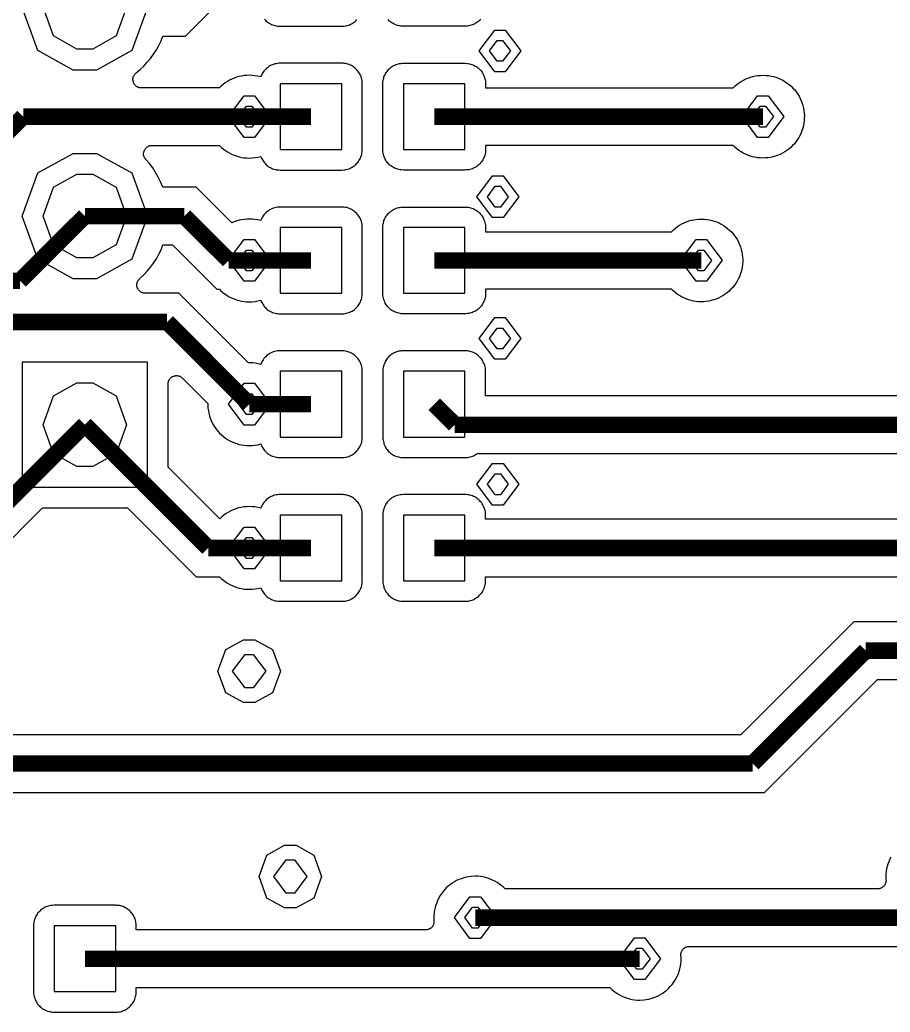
# Model space of a CAD drawing. Extents: x -0.15 to 4.85, y -1.33 to 3.4.
# Drawn here: x 3.6303 to 4.0471, y 0.8405 to 1.3161 of the extents above; entities that cross this region are included whole.
import ezdxf

# ---------------------------------------------------------------- set-up
doc = ezdxf.new("R2010")
doc.units = 0
doc.layers.get('0').update_dxf_attribs({"linetype": 'CONTINUOUS'})

msp = doc.modelspace()

# ---------------------------------------------------------------- linework, layer by layer
at = {"color": 0}
for points in [[(3.66142, 1.35203), (3.667, 1.35203), (3.68388, 1.3427), (3.69136, 1.32203), (3.68388, 1.30142), (3.667, 1.29203), (3.66142, 1.29203), (3.65578, 1.29203), (3.6389, 1.30142), (3.63142, 1.32203), (3.6389, 1.3427), (3.65578, 1.35203), (3.66142, 1.35203)], [(3.86025, 1.31118), (3.86269, 1.31118), (3.87018, 1.3012), (3.86269, 1.29116), (3.86025, 1.29116), (3.85771, 1.29116), (3.85022, 1.3012), (3.85771, 1.31118), (3.86025, 1.31118)], [(3.8041, 1.28541), (3.80415, 1.28639), (3.80426, 1.28698), (3.80438, 1.28758), (3.80454, 1.28818), (3.80469, 1.28877), (3.80492, 1.28932), (3.80518, 1.28986), (3.80546, 1.2904), (3.80578, 1.29089), (3.80617, 1.29138), (3.80654, 1.29187), (3.80692, 1.2923), (3.80736, 1.29273), (3.80785, 1.29311), (3.80828, 1.29349), (3.80882, 1.29382), (3.80931, 1.29414), (3.80985, 1.29436), (3.81044, 1.29463), (3.81099, 1.29485), (3.81158, 1.29501), (3.81218, 1.29512), (3.81278, 1.29523), (3.81337, 1.29528), (3.81397, 1.29528), (3.84349, 1.29528), (3.84447, 1.29523), (3.84507, 1.29518), (3.84567, 1.29507), (3.84621, 1.2949), (3.84681, 1.29469), (3.84735, 1.29447), (3.84789, 1.29425), (3.84843, 1.29393), (3.84897, 1.29366), (3.84946, 1.29328), (3.84989, 1.2929), (3.85037, 1.29252), (3.85076, 1.29208), (3.85119, 1.29159), (3.85151, 1.29111), (3.8519, 1.29062), (3.85217, 1.29008), (3.85244, 1.28953), (3.85265, 1.28899), (3.85288, 1.28845), (3.85304, 1.28785), (3.85319, 1.28725), (3.85325, 1.28666), (3.85331, 1.28606), (3.85336, 1.28546), (3.85336, 1.28346), (3.97196, 1.28346), (3.97289, 1.28438), (3.97381, 1.28519), (3.97478, 1.2859), (3.97582, 1.2866), (3.97685, 1.2872), (3.97793, 1.28774), (3.97907, 1.28818), (3.98021, 1.28861), (3.9814, 1.28894), (3.9826, 1.28921), (3.98379, 1.28937), (3.98499, 1.28948), (3.98624, 1.28953), (3.98769, 1.28948), (3.98889, 1.28937), (3.99008, 1.28915), (3.99128, 1.28888), (3.99247, 1.28856), (3.99361, 1.28812), (3.99469, 1.28763), (3.99578, 1.28709), (3.99686, 1.28644), (3.99785, 1.28579), (3.99882, 1.28503), (3.99974, 1.28422), (4.00061, 1.28335), (4.00142, 1.28248), (4.00218, 1.2815), (4.00289, 1.28053), (4.00349, 1.27944), (4.00408, 1.27841), (4.00457, 1.27727), (4.005, 1.27613), (4.00533, 1.27499), (4.00565, 1.2738), (4.00588, 1.27261), (4.00597, 1.27141), (4.00608, 1.27017), (4.00603, 1.26897), (4.00597, 1.26772), (4.00582, 1.26653), (4.0056, 1.26534), (4.00528, 1.26414), (4.00489, 1.263), (4.00446, 1.26186), (4.00397, 1.26078), (4.00338, 1.25969), (4.00272, 1.25866), (4.00201, 1.25769), (4.00126, 1.25671), (4.00044, 1.25584), (3.99958, 1.25497), (3.9986, 1.25416), (3.99763, 1.25345), (3.99665, 1.2528), (3.99556, 1.25215), (3.99447, 1.25161), (3.99333, 1.25118), (3.99219, 1.25074), (3.99106, 1.25042), (3.98986, 1.25015), (3.98867, 1.24998), (3.98743, 1.24987), (3.98624, 1.24982), (3.98488, 1.24987), (3.98368, 1.24998), (3.98249, 1.2502), (3.98129, 1.25047), (3.9801, 1.2508), (3.97896, 1.25123), (3.97782, 1.25166), (3.97674, 1.25226), (3.97571, 1.25286), (3.97468, 1.25351), (3.97369, 1.25427), (3.97278, 1.25508), (3.97196, 1.2559), (3.85336, 1.2559), (3.85336, 1.25389), (3.85331, 1.25297), (3.85325, 1.25237), (3.8531, 1.25177), (3.85299, 1.25118), (3.85276, 1.25063), (3.85256, 1.25004), (3.85228, 1.24949), (3.85201, 1.24895), (3.85168, 1.24846), (3.85136, 1.24798), (3.85097, 1.24749), (3.85054, 1.24705), (3.85011, 1.24662), (3.84968, 1.24624), (3.84918, 1.24586), (3.84869, 1.24553), (3.84815, 1.24526), (3.84761, 1.24499), (3.84707, 1.24472), (3.84647, 1.24456), (3.84588, 1.24439), (3.84528, 1.24423), (3.84468, 1.24418), (3.84408, 1.24412), (3.84349, 1.24407), (3.81397, 1.24407), (3.813, 1.24412), (3.8124, 1.24423), (3.81181, 1.24434), (3.81121, 1.2445), (3.81067, 1.24467), (3.81007, 1.24488), (3.80953, 1.24515), (3.80904, 1.24543), (3.8085, 1.24575), (3.80801, 1.24608), (3.80751, 1.24646), (3.80708, 1.24689), (3.80665, 1.24732), (3.80628, 1.24776), (3.80594, 1.24825), (3.80557, 1.24879), (3.80529, 1.24928), (3.80503, 1.24982), (3.80481, 1.25042), (3.80458, 1.25096), (3.80443, 1.25156), (3.80432, 1.25215), (3.80421, 1.25275), (3.80415, 1.25335), (3.8041, 1.25394), (3.8041, 1.28541)], [(3.78446, 1.28541), (3.75494, 1.28541), (3.75494, 1.25394), (3.78446, 1.25394), (3.78446, 1.28541)], [(3.84349, 1.28541), (3.81397, 1.28541), (3.81397, 1.25394), (3.84349, 1.25394), (3.84349, 1.28541)], [(3.74014, 1.27966), (3.74264, 1.27966), (3.75013, 1.26968), (3.74264, 1.25969), (3.74014, 1.25969), (3.73764, 1.25969), (3.73015, 1.26968), (3.73764, 1.27966), (3.74014, 1.27966)], [(3.98624, 1.27966), (3.98872, 1.27966), (3.99621, 1.26968), (3.98872, 1.25969), (3.98624, 1.25969), (3.98368, 1.25969), (3.97619, 1.26968), (3.98368, 1.27966), (3.98624, 1.27966)], [(3.66142, 1.25204), (3.667, 1.25204), (3.68388, 1.24271), (3.69136, 1.22204), (3.68388, 1.20143), (3.667, 1.19204), (3.66142, 1.19204), (3.65578, 1.19204), (3.6389, 1.20143), (3.63142, 1.22204), (3.6389, 1.24271), (3.65578, 1.25204), (3.66142, 1.25204)], [(3.85928, 1.2413), (3.86172, 1.2413), (3.86921, 1.23132), (3.86172, 1.22128), (3.85928, 1.22128), (3.85672, 1.22128), (3.84924, 1.23132), (3.85672, 1.2413), (3.85928, 1.2413)], [(3.8041, 1.21651), (3.80415, 1.21748), (3.80426, 1.21808), (3.80438, 1.21868), (3.80454, 1.21928), (3.80469, 1.21987), (3.80492, 1.22041), (3.80518, 1.22096), (3.80546, 1.2215), (3.80578, 1.22199), (3.80617, 1.22248), (3.80654, 1.22296), (3.80692, 1.2234), (3.80736, 1.22383), (3.80785, 1.22421), (3.80828, 1.22459), (3.80882, 1.22492), (3.80931, 1.22524), (3.80985, 1.22551), (3.81044, 1.22573), (3.81099, 1.22595), (3.81158, 1.22611), (3.81218, 1.22622), (3.81278, 1.22633), (3.81337, 1.22638), (3.81397, 1.22638), (3.84349, 1.22638), (3.84447, 1.22633), (3.84507, 1.22627), (3.84567, 1.22617), (3.84621, 1.226), (3.84681, 1.22584), (3.84735, 1.22562), (3.84789, 1.22535), (3.84843, 1.22508), (3.84897, 1.22475), (3.84946, 1.22437), (3.84989, 1.224), (3.85037, 1.22362), (3.85076, 1.22318), (3.85119, 1.22269), (3.85151, 1.2222), (3.8519, 1.22172), (3.85217, 1.22123), (3.85244, 1.22069), (3.85265, 1.22009), (3.85288, 1.21955), (3.85304, 1.21895), (3.85319, 1.21835), (3.85325, 1.21776), (3.85331, 1.21716), (3.85336, 1.21656), (3.85336, 1.21456), (3.94239, 1.21456), (3.94338, 1.21548), (3.94429, 1.21629), (3.94526, 1.217), (3.94631, 1.2177), (3.94733, 1.2183), (3.94842, 1.21884), (3.94956, 1.21933), (3.95069, 1.21971), (3.95189, 1.22003), (3.95308, 1.22031), (3.95428, 1.22047), (3.95547, 1.22058), (3.95672, 1.22063), (3.95812, 1.22058), (3.95938, 1.22047), (3.96057, 1.22025), (3.96176, 1.21998), (3.9629, 1.21966), (3.96404, 1.21922), (3.96518, 1.21873), (3.96626, 1.21819), (3.96729, 1.21754), (3.96833, 1.21689), (3.96931, 1.21613), (3.97022, 1.21532), (3.9711, 1.2145), (3.9719, 1.21358), (3.97261, 1.2126), (3.97332, 1.21163), (3.97397, 1.21059), (3.97451, 1.20951), (3.97506, 1.20837), (3.97549, 1.20723), (3.97582, 1.20609), (3.97614, 1.2049), (3.97631, 1.2037), (3.97646, 1.20251), (3.97651, 1.20126), (3.97651, 1.20007), (3.97646, 1.19882), (3.97631, 1.19763), (3.97608, 1.19643), (3.97576, 1.19524), (3.97537, 1.1941), (3.97494, 1.19296), (3.9744, 1.19188), (3.97386, 1.19079), (3.97321, 1.18976), (3.9725, 1.18878), (3.97175, 1.18781), (3.97088, 1.18694), (3.97001, 1.18607), (3.96908, 1.18531), (3.96811, 1.18455), (3.96714, 1.1839), (3.96604, 1.18331), (3.96496, 1.18276), (3.96382, 1.18227), (3.96268, 1.18184), (3.96149, 1.18152), (3.96035, 1.1813), (3.9591, 1.18108), (3.95792, 1.18097), (3.95672, 1.18092), (3.95536, 1.18097), (3.95417, 1.18108), (3.95292, 1.1813), (3.95178, 1.18157), (3.95058, 1.18189), (3.94944, 1.18233), (3.94831, 1.18282), (3.94722, 1.18336), (3.94619, 1.18396), (3.94517, 1.18461), (3.94418, 1.18537), (3.94326, 1.18618), (3.94239, 1.18699), (3.85336, 1.18699), (3.85336, 1.18499), (3.85331, 1.18407), (3.85325, 1.18347), (3.8531, 1.18287), (3.85299, 1.18227), (3.85276, 1.18173), (3.85256, 1.18113), (3.85228, 1.18059), (3.85201, 1.1801), (3.85168, 1.17956), (3.85136, 1.17907), (3.85097, 1.17858), (3.85054, 1.17815), (3.85011, 1.17772), (3.84968, 1.17734), (3.84918, 1.17701), (3.84869, 1.17663), (3.84815, 1.17636), (3.84761, 1.17609), (3.84707, 1.17587), (3.84647, 1.17566), (3.84588, 1.17549), (3.84528, 1.17533), (3.84468, 1.17527), (3.84408, 1.17522), (3.84349, 1.17517), (3.81397, 1.17517), (3.813, 1.17522), (3.8124, 1.17533), (3.81181, 1.17544), (3.81121, 1.1756), (3.81067, 1.17576), (3.81007, 1.17598), (3.80953, 1.17625), (3.80904, 1.17652), (3.8085, 1.17685), (3.80801, 1.17718), (3.80751, 1.17755), (3.80708, 1.17799), (3.80665, 1.17842), (3.80628, 1.17891), (3.80594, 1.17934), (3.80557, 1.17989), (3.80529, 1.18038), (3.80503, 1.18092), (3.80481, 1.18152), (3.80458, 1.18206), (3.80443, 1.18265), (3.80432, 1.18325), (3.80421, 1.18385), (3.80415, 1.18444), (3.8041, 1.18504), (3.8041, 1.21651)], [(3.78446, 1.21651), (3.75494, 1.21651), (3.75494, 1.18504), (3.78446, 1.18504), (3.78446, 1.21651)], [(3.84349, 1.21651), (3.81397, 1.21651), (3.81397, 1.18504), (3.84349, 1.18504), (3.84349, 1.21651)], [(3.74014, 1.21081), (3.74264, 1.21081), (3.75013, 1.20083), (3.74264, 1.19079), (3.74014, 1.19079), (3.73764, 1.19079), (3.73015, 1.20083), (3.73764, 1.21081), (3.74014, 1.21081)], [(3.95672, 1.21081), (3.95915, 1.21081), (3.96664, 1.20083), (3.95915, 1.19079), (3.95672, 1.19079), (3.95417, 1.19079), (3.94668, 1.20083), (3.95417, 1.21081), (3.95672, 1.21081)], [(3.86025, 1.17338), (3.86269, 1.17338), (3.87018, 1.16339), (3.86269, 1.15341), (3.86025, 1.15341), (3.85771, 1.15341), (3.85022, 1.16339), (3.85771, 1.17338), (3.86025, 1.17338)], [(3.69142, 1.09205), (3.69142, 1.15206), (3.63142, 1.15206), (3.63142, 1.09205), (3.69142, 1.09205)], [(3.78446, 1.14766), (3.75494, 1.14766), (3.75494, 1.11614), (3.78446, 1.11614), (3.78446, 1.14766)], [(3.84349, 1.14766), (3.81397, 1.14766), (3.81397, 1.11614), (3.84349, 1.11614), (3.84349, 1.14766)], [(3.74014, 1.14191), (3.74264, 1.14191), (3.75013, 1.13193), (3.74264, 1.12189), (3.74014, 1.12189), (3.73764, 1.12189), (3.73015, 1.13193), (3.73764, 1.14191), (3.74014, 1.14191)], [(3.85928, 1.1035), (3.86172, 1.1035), (3.86921, 1.09352), (3.86172, 1.08348), (3.85928, 1.08348), (3.85672, 1.08348), (3.84924, 1.09352), (3.85672, 1.1035), (3.85928, 1.1035)], [(3.78446, 1.07876), (3.75494, 1.07876), (3.75494, 1.04724), (3.78446, 1.04724), (3.78446, 1.07876)], [(3.84349, 1.07876), (3.81397, 1.07876), (3.81397, 1.04724), (3.84349, 1.04724), (3.84349, 1.07876)], [(3.74014, 1.07301), (3.74264, 1.07301), (3.75013, 1.06303), (3.74264, 1.05299), (3.74014, 1.05299), (3.73764, 1.05299), (3.73015, 1.06303), (3.73764, 1.07301), (3.74014, 1.07301)], [(3.74014, 1.01892), (3.7429, 1.01892), (3.75136, 1.01425), (3.75511, 1.00394), (3.75136, 0.993635), (3.7429, 0.988915), (3.74014, 0.988915), (3.73732, 0.988915), (3.7289, 0.993635), (3.72517, 1.00394), (3.7289, 1.01425), (3.73732, 1.01892), (3.74014, 1.01892)], [(3.75983, 0.920501), (3.7626, 0.920501), (3.77106, 0.915836), (3.77481, 0.905528), (3.77106, 0.895219), (3.7626, 0.890499), (3.75983, 0.890499), (3.75701, 0.890499), (3.7486, 0.895219), (3.74486, 0.905528), (3.7486, 0.915836), (3.75701, 0.920501), (3.75983, 0.920501)], [(3.84843, 0.895815), (3.85092, 0.895815), (3.8584, 0.885833), (3.85092, 0.87585), (3.84843, 0.87585), (3.84588, 0.87585), (3.83839, 0.885833), (3.84588, 0.895815), (3.84843, 0.895815)], [(3.67617, 0.881872), (3.64665, 0.881872), (3.64665, 0.850406), (3.67617, 0.850406), (3.67617, 0.881872)], [(3.92715, 0.876122), (3.92964, 0.876122), (3.93712, 0.866139), (3.92964, 0.856157), (3.92715, 0.856157), (3.92465, 0.856157), (3.91717, 0.866139), (3.92465, 0.876122), (3.92715, 0.876122)]]:
    msp.add_lwpolyline(points, close=True, dxfattribs=at)
at = {"color": 7}
for points in [[(3.66142, 1.34205), (3.66515, 1.34205), (3.67639, 1.33581), (3.68143, 1.32209), (3.67639, 1.30836), (3.66515, 1.30207), (3.66142, 1.30207), (3.65761, 1.30207), (3.64639, 1.30836), (3.64139, 1.32209), (3.64639, 1.33581), (3.65761, 1.34205), (3.66142, 1.34205)], [(3.86025, 1.30619), (3.8615, 1.30619), (3.86525, 1.3012), (3.8615, 1.29621), (3.86025, 1.29621), (3.85896, 1.29621), (3.85521, 1.3012), (3.85896, 1.30619), (3.86025, 1.30619)], [(3.74014, 1.27467), (3.74139, 1.27467), (3.74512, 1.26968), (3.74139, 1.26468), (3.74014, 1.26468), (3.73889, 1.26468), (3.73514, 1.26968), (3.73889, 1.27467), (3.74014, 1.27467)], [(3.98624, 1.27467), (3.98747, 1.27467), (3.99122, 1.26968), (3.98747, 1.26468), (3.98624, 1.26468), (3.98493, 1.26468), (3.98118, 1.26968), (3.98493, 1.27467), (3.98624, 1.27467)], [(3.66142, 1.24206), (3.66515, 1.24206), (3.67639, 1.23582), (3.68143, 1.22204), (3.67639, 1.20832), (3.66515, 1.20202), (3.66142, 1.20202), (3.65761, 1.20202), (3.64639, 1.20832), (3.64139, 1.22204), (3.64639, 1.23582), (3.65761, 1.24206), (3.66142, 1.24206)], [(3.85928, 1.23631), (3.86047, 1.23631), (3.86421, 1.23132), (3.86047, 1.22627), (3.85928, 1.22627), (3.85797, 1.22627), (3.85424, 1.23132), (3.85797, 1.23631), (3.85928, 1.23631)], [(3.74014, 1.20577), (3.74139, 1.20577), (3.74512, 1.20078), (3.74139, 1.19578), (3.74014, 1.19578), (3.73889, 1.19578), (3.73514, 1.20078), (3.73889, 1.20577), (3.74014, 1.20577)], [(3.95672, 1.20577), (3.95792, 1.20577), (3.96165, 1.20078), (3.95792, 1.19578), (3.95672, 1.19578), (3.95542, 1.19578), (3.95167, 1.20078), (3.95542, 1.20577), (3.95672, 1.20577)], [(3.86025, 1.16838), (3.8615, 1.16838), (3.86525, 1.16339), (3.8615, 1.1584), (3.86025, 1.1584), (3.85896, 1.1584), (3.85521, 1.16339), (3.85896, 1.16838), (3.86025, 1.16838)], [(3.66142, 1.14207), (3.66515, 1.14207), (3.67639, 1.13583), (3.68143, 1.12205), (3.67639, 1.10833), (3.66515, 1.10203), (3.66142, 1.10203), (3.65761, 1.10203), (3.64639, 1.10833), (3.64139, 1.12205), (3.64639, 1.13583), (3.65761, 1.14207), (3.66142, 1.14207)], [(3.74014, 1.13686), (3.74139, 1.13686), (3.74512, 1.13187), (3.74139, 1.12688), (3.74014, 1.12688), (3.73889, 1.12688), (3.73514, 1.13187), (3.73889, 1.13686), (3.74014, 1.13686)], [(3.85928, 1.09851), (3.86047, 1.09851), (3.86421, 1.09352), (3.86047, 1.08852), (3.85928, 1.08852), (3.85797, 1.08852), (3.85424, 1.09352), (3.85797, 1.09851), (3.85928, 1.09851)], [(3.74014, 1.06802), (3.74139, 1.06802), (3.74512, 1.06303), (3.74139, 1.05798), (3.74014, 1.05798), (3.73889, 1.05798), (3.73514, 1.06303), (3.73889, 1.06802), (3.74014, 1.06802)], [(3.74014, 1.01192), (3.74208, 1.01192), (3.74811, 1.00394), (3.74208, 0.995914), (3.74014, 0.995914), (3.73812, 0.995914), (3.73217, 1.00394), (3.73812, 1.01192), (3.74014, 1.01192)], [(3.75983, 0.913503), (3.76178, 0.913503), (3.76781, 0.905528), (3.76178, 0.897497), (3.75983, 0.897497), (3.75782, 0.897497), (3.75186, 0.905528), (3.75782, 0.913503), (3.75983, 0.913503)], [(3.84843, 0.890825), (3.84968, 0.890825), (3.85342, 0.885833), (3.84968, 0.880842), (3.84843, 0.880842), (3.84713, 0.880842), (3.84337, 0.885833), (3.84713, 0.890825), (3.84843, 0.890825)], [(3.92715, 0.871131), (3.9284, 0.871131), (3.93214, 0.866139), (3.9284, 0.861149), (3.92715, 0.861149), (3.92585, 0.861149), (3.9221, 0.866139), (3.92585, 0.871131), (3.92715, 0.871131)]]:
    msp.add_lwpolyline(points, close=True, dxfattribs=at)
at = {"color": 0}
for points in [[(3.6179, 1.05907), (3.64107, 1.08218), (3.68176, 1.08218), (3.71475, 1.04919), (3.72588, 1.04919), (3.72685, 1.04827), (3.72776, 1.04751), (3.72875, 1.04675), (3.72972, 1.0461), (3.73081, 1.0455), (3.73189, 1.04496), (3.73303, 1.04447), (3.73417, 1.04409), (3.73531, 1.04371), (3.7365, 1.04349), (3.73775, 1.04328), (3.73894, 1.04317), (3.74014, 1.04317), (3.7416, 1.04317), (3.74296, 1.04333), (3.74432, 1.0436), (3.74567, 1.04393), (3.74589, 1.04338), (3.74611, 1.04279), (3.74643, 1.0423), (3.74675, 1.04176), (3.74708, 1.04127), (3.74746, 1.04084), (3.74789, 1.04035), (3.74833, 1.03997), (3.74876, 1.03953), (3.74925, 1.03921), (3.74974, 1.03888), (3.75028, 1.03856), (3.75082, 1.03829), (3.75136, 1.03807), (3.75196, 1.03785), (3.7525, 1.03769), (3.7531, 1.03758), (3.75369, 1.03747), (3.75429, 1.03742), (3.75494, 1.03742), (3.78446, 1.03742), (3.78544, 1.03742), (3.78604, 1.03753), (3.78664, 1.03763), (3.78718, 1.0378), (3.78778, 1.03796), (3.78832, 1.03818), (3.78886, 1.03845), (3.7894, 1.03872), (3.78994, 1.03904), (3.79043, 1.03943), (3.79086, 1.0398), (3.79135, 1.04018), (3.79174, 1.04062), (3.79217, 1.04111), (3.79249, 1.04159), (3.79282, 1.04208), (3.79314, 1.04263), (3.79342, 1.04317), (3.79362, 1.04371), (3.79385, 1.04425), (3.79401, 1.04485), (3.79413, 1.04545), (3.79422, 1.04604), (3.79428, 1.04664), (3.79428, 1.04724), (3.79428, 1.07876), (3.79422, 1.07968), (3.79417, 1.08028), (3.79407, 1.08087), (3.7939, 1.08147), (3.79374, 1.08207), (3.79353, 1.08261), (3.79325, 1.08315), (3.79299, 1.0837), (3.79265, 1.08424), (3.79228, 1.08473), (3.79189, 1.08516), (3.79151, 1.08559), (3.79108, 1.08603), (3.7906, 1.08641), (3.79011, 1.08679), (3.78961, 1.08711), (3.78907, 1.08744), (3.78853, 1.08771), (3.78799, 1.08793), (3.78744, 1.08814), (3.78685, 1.08831), (3.78625, 1.08842), (3.78565, 1.08852), (3.78506, 1.08858), (3.78446, 1.08858), (3.75494, 1.08858), (3.75429, 1.08858), (3.75365, 1.08852), (3.753, 1.08842), (3.7524, 1.08825), (3.75181, 1.08809), (3.75121, 1.08787), (3.75061, 1.0876), (3.75007, 1.08728), (3.74953, 1.08695), (3.74899, 1.08663), (3.74849, 1.08619), (3.74806, 1.08576), (3.74757, 1.08532), (3.74719, 1.08483), (3.74681, 1.08435), (3.74649, 1.0838), (3.74615, 1.08321), (3.74589, 1.08267), (3.74567, 1.08207), (3.74426, 1.08239), (3.7429, 1.08267), (3.74154, 1.08277), (3.74014, 1.08283), (3.73883, 1.08277), (3.73753, 1.08267), (3.73624, 1.08245), (3.73499, 1.08218), (3.73374, 1.08174), (3.73249, 1.08131), (3.73129, 1.08077), (3.73015, 1.08012), (3.72907, 1.07946), (3.72799, 1.07865), (3.72701, 1.07784), (3.72603, 1.07691), (3.70129, 1.10171), (3.70129, 1.14158), (3.70129, 1.14191), (3.70129, 1.14218), (3.70135, 1.1424), (3.7014, 1.14267), (3.70151, 1.14289), (3.70157, 1.1431), (3.70167, 1.14332), (3.70178, 1.14354), (3.70194, 1.14375), (3.70206, 1.14397), (3.70221, 1.14419), (3.70238, 1.14435), (3.70254, 1.14451), (3.70275, 1.14468), (3.70292, 1.14484), (3.70314, 1.14495), (3.70335, 1.14511), (3.70357, 1.14522), (3.70379, 1.14533), (3.704, 1.14538), (3.70428, 1.14544), (3.70449, 1.14549), (3.70476, 1.14554), (3.70499, 1.1456), (3.70525, 1.1456), (3.70547, 1.1456), (3.70574, 1.14554), (3.70596, 1.14554), (3.70622, 1.14549), (3.70644, 1.14544), (3.70667, 1.14533), (3.70687, 1.14527), (3.70715, 1.14517), (3.70736, 1.145), (3.70753, 1.14489), (3.70775, 1.14473), (3.70792, 1.14457), (3.70812, 1.14441), (3.72028, 1.13225), (3.72033, 1.13144), (3.72039, 1.12992), (3.72056, 1.12873), (3.72076, 1.12753), (3.7211, 1.12634), (3.72147, 1.1252), (3.7219, 1.12406), (3.72244, 1.12298), (3.72299, 1.12189), (3.72364, 1.12086), (3.72435, 1.11988), (3.72511, 1.11891), (3.72597, 1.11804), (3.72685, 1.11717), (3.72776, 1.11641), (3.72875, 1.11565), (3.72972, 1.115), (3.73081, 1.1144), (3.73189, 1.11386), (3.73303, 1.11337), (3.73417, 1.11299), (3.73531, 1.11261), (3.7365, 1.1124), (3.73775, 1.11218), (3.73894, 1.11207), (3.74014, 1.11202), (3.7416, 1.11207), (3.74296, 1.11223), (3.74432, 1.11245), (3.74567, 1.11283), (3.74589, 1.11229), (3.74611, 1.11169), (3.74643, 1.1112), (3.74675, 1.11066), (3.74708, 1.11017), (3.74746, 1.10968), (3.74789, 1.10925), (3.74833, 1.10887), (3.74876, 1.10843), (3.74925, 1.10811), (3.74974, 1.10773), (3.75028, 1.10746), (3.75082, 1.10719), (3.75136, 1.10697), (3.75196, 1.10675), (3.7525, 1.10659), (3.7531, 1.10648), (3.75369, 1.10637), (3.75429, 1.10632), (3.75494, 1.10627), (3.78446, 1.10627), (3.78544, 1.10632), (3.78604, 1.10643), (3.78664, 1.10654), (3.78718, 1.1067), (3.78778, 1.10686), (3.78832, 1.10708), (3.78886, 1.10735), (3.7894, 1.10762), (3.78994, 1.10795), (3.79043, 1.10833), (3.79086, 1.10871), (3.79135, 1.10909), (3.79174, 1.10952), (3.79217, 1.11001), (3.79249, 1.11044), (3.79282, 1.11098), (3.79314, 1.11147), (3.79342, 1.11202), (3.79362, 1.11261), (3.79385, 1.11316), (3.79401, 1.11375), (3.79413, 1.11435), (3.79422, 1.11495), (3.79428, 1.11554), (3.79428, 1.11614), (3.79428, 1.14766), (3.79422, 1.14858), (3.79417, 1.14918), (3.79407, 1.14978), (3.7939, 1.15037), (3.79374, 1.15097), (3.79353, 1.15151), (3.79325, 1.15206), (3.79299, 1.1526), (3.79265, 1.15309), (3.79228, 1.15363), (3.79189, 1.15406), (3.79151, 1.1545), (3.79108, 1.15493), (3.7906, 1.15531), (3.79011, 1.15569), (3.78961, 1.15602), (3.78907, 1.15634), (3.78853, 1.15661), (3.78799, 1.15683), (3.78744, 1.15705), (3.78685, 1.15721), (3.78625, 1.15732), (3.78565, 1.15743), (3.78506, 1.15748), (3.78446, 1.15748), (3.75494, 1.15748), (3.75429, 1.15748), (3.75365, 1.15743), (3.753, 1.15732), (3.7524, 1.15716), (3.75181, 1.15699), (3.75121, 1.15678), (3.75061, 1.1565), (3.75007, 1.15618), (3.74953, 1.15585), (3.74899, 1.15553), (3.74849, 1.15509), (3.74806, 1.15466), (3.74757, 1.15423), (3.74719, 1.15374), (3.74681, 1.15319), (3.74649, 1.15271), (3.74615, 1.15211), (3.74589, 1.15157), (3.74567, 1.15097), (3.74442, 1.1513), (3.74318, 1.15151), (3.74188, 1.15168), (3.74063, 1.15173), (3.73981, 1.15173), (3.7065, 1.18504), (3.69033, 1.18504), (3.68996, 1.18504), (3.68974, 1.1851), (3.68946, 1.18515), (3.68925, 1.1852), (3.68903, 1.18526), (3.68876, 1.18537), (3.68854, 1.18548), (3.68832, 1.18558), (3.68811, 1.18569), (3.68794, 1.18586), (3.68772, 1.18602), (3.68757, 1.18618), (3.6874, 1.18634), (3.68724, 1.18651), (3.68708, 1.18672), (3.68692, 1.18694), (3.68681, 1.18716), (3.68669, 1.18737), (3.68658, 1.18759), (3.68653, 1.18781), (3.68643, 1.18808), (3.68638, 1.1883), (3.68638, 1.18857), (3.68632, 1.18878), (3.68632, 1.18906), (3.68632, 1.18927), (3.68638, 1.18954), (3.68638, 1.18976), (3.68643, 1.19003), (3.68649, 1.19025), (3.68658, 1.19047), (3.68669, 1.19068), (3.68681, 1.19095), (3.68692, 1.19112), (3.68703, 1.19133), (3.68718, 1.19155), (3.68735, 1.19171), (3.68751, 1.19193), (3.68768, 1.19209), (3.68963, 1.19388), (3.69131, 1.19568), (3.69289, 1.19757), (3.69429, 1.19953), (3.69565, 1.20159), (3.69685, 1.20376), (3.69788, 1.20593), (3.69879, 1.20826), (3.70335, 1.20826), (3.72463, 1.18699), (3.72588, 1.18699), (3.72642, 1.18645), (3.7275, 1.18548), (3.72847, 1.18472), (3.7295, 1.18401), (3.73058, 1.18341), (3.73167, 1.18282), (3.73286, 1.18233), (3.734, 1.18189), (3.73519, 1.18157), (3.73644, 1.1813), (3.73764, 1.18108), (3.73889, 1.18097), (3.74014, 1.18092), (3.7416, 1.18097), (3.74296, 1.18113), (3.74432, 1.18135), (3.74567, 1.18173), (3.74589, 1.18113), (3.74611, 1.18059), (3.74643, 1.1801), (3.74675, 1.17956), (3.74708, 1.17907), (3.74746, 1.17858), (3.74789, 1.17815), (3.74833, 1.17772), (3.74876, 1.17734), (3.74925, 1.17701), (3.74974, 1.17663), (3.75028, 1.17636), (3.75082, 1.17609), (3.75136, 1.17587), (3.75196, 1.17566), (3.7525, 1.17549), (3.7531, 1.17533), (3.75369, 1.17527), (3.75429, 1.17522), (3.75494, 1.17517), (3.78446, 1.17517), (3.78544, 1.17522), (3.78604, 1.17533), (3.78664, 1.17544), (3.78718, 1.1756), (3.78778, 1.17576), (3.78832, 1.17598), (3.78886, 1.17625), (3.7894, 1.17652), (3.78994, 1.17685), (3.79043, 1.17718), (3.79086, 1.17755), (3.79135, 1.17799), (3.79174, 1.17842), (3.79217, 1.17891), (3.79249, 1.17934), (3.79282, 1.17989), (3.79314, 1.18038), (3.79342, 1.18092), (3.79362, 1.18152), (3.79385, 1.18206), (3.79401, 1.18265), (3.79413, 1.18325), (3.79422, 1.18385), (3.79428, 1.18444), (3.79428, 1.18504), (3.79428, 1.21651), (3.79422, 1.21748), (3.79417, 1.21808), (3.79407, 1.21868), (3.7939, 1.21928), (3.79374, 1.21987), (3.79353, 1.22041), (3.79325, 1.22096), (3.79299, 1.2215), (3.79265, 1.22199), (3.79228, 1.22248), (3.79189, 1.22296), (3.79151, 1.2234), (3.79108, 1.22383), (3.7906, 1.22421), (3.79011, 1.22459), (3.78961, 1.22492), (3.78907, 1.22524), (3.78853, 1.22551), (3.78799, 1.22573), (3.78744, 1.22595), (3.78685, 1.22611), (3.78625, 1.22622), (3.78565, 1.22633), (3.78506, 1.22638), (3.78446, 1.22638), (3.75494, 1.22638), (3.75429, 1.22638), (3.75365, 1.22627), (3.753, 1.22622), (3.7524, 1.22606), (3.75181, 1.22589), (3.75121, 1.22562), (3.75061, 1.22541), (3.75007, 1.22508), (3.74953, 1.22475), (3.74899, 1.22437), (3.74849, 1.224), (3.74806, 1.22356), (3.74757, 1.22313), (3.74719, 1.22264), (3.74681, 1.2221), (3.74649, 1.22161), (3.74615, 1.22101), (3.74589, 1.22047), (3.74567, 1.21987), (3.74426, 1.2202), (3.7429, 1.22041), (3.74154, 1.22058), (3.74014, 1.22063), (3.73894, 1.22058), (3.73775, 1.22047), (3.7365, 1.22031), (3.73531, 1.22003), (3.73417, 1.21971), (3.73297, 1.21928), (3.73178, 1.21884), (3.71475, 1.23582), (3.69879, 1.23582), (3.69771, 1.23848), (3.69657, 1.24076), (3.69532, 1.24298), (3.69392, 1.24515), (3.69233, 1.24716), (3.6906, 1.24917), (3.69033, 1.24949), (3.69022, 1.24971), (3.69006, 1.24993), (3.68996, 1.25015), (3.68985, 1.25036), (3.68979, 1.25058), (3.68968, 1.2508), (3.68963, 1.25107), (3.68957, 1.25128), (3.68957, 1.25156), (3.68957, 1.25177), (3.68957, 1.25204), (3.68957, 1.25226), (3.68963, 1.25253), (3.68968, 1.25275), (3.68974, 1.25302), (3.68979, 1.25324), (3.6899, 1.25345), (3.69, 1.25367), (3.69011, 1.25389), (3.69022, 1.25411), (3.69039, 1.25432), (3.69056, 1.25449), (3.69071, 1.2547), (3.69088, 1.25487), (3.6911, 1.25503), (3.69125, 1.25519), (3.69147, 1.2553), (3.69169, 1.25541), (3.6919, 1.25552), (3.69213, 1.25562), (3.69233, 1.25573), (3.69261, 1.25579), (3.69283, 1.25584), (3.6931, 1.25584), (3.69332, 1.2559), (3.69358, 1.2559), (3.72588, 1.2559), (3.72685, 1.25497), (3.72776, 1.25416), (3.72875, 1.25345), (3.72972, 1.2528), (3.73081, 1.25215), (3.73189, 1.25161), (3.73303, 1.25118), (3.73417, 1.25074), (3.73531, 1.25042), (3.7365, 1.25015), (3.73775, 1.24998), (3.73894, 1.24987), (3.74014, 1.24982), (3.7416, 1.24987), (3.74296, 1.25004), (3.74432, 1.25025), (3.74567, 1.25063), (3.74589, 1.25004), (3.74611, 1.24949), (3.74643, 1.24895), (3.74675, 1.24846), (3.74708, 1.24798), (3.74746, 1.24749), (3.74789, 1.24705), (3.74833, 1.24662), (3.74876, 1.24624), (3.74925, 1.24586), (3.74974, 1.24553), (3.75028, 1.24526), (3.75082, 1.24499), (3.75136, 1.24472), (3.75196, 1.24456), (3.7525, 1.24439), (3.7531, 1.24423), (3.75369, 1.24418), (3.75429, 1.24412), (3.75494, 1.24407), (3.78446, 1.24407), (3.78544, 1.24412), (3.78604, 1.24423), (3.78664, 1.24434), (3.78718, 1.2445), (3.78778, 1.24467), (3.78832, 1.24488), (3.78886, 1.24515), (3.7894, 1.24543), (3.78994, 1.24575), (3.79043, 1.24608), (3.79086, 1.24646), (3.79135, 1.24689), (3.79174, 1.24732), (3.79217, 1.24776), (3.79249, 1.24825), (3.79282, 1.24879), (3.79314, 1.24928), (3.79342, 1.24982), (3.79362, 1.25042), (3.79385, 1.25096), (3.79401, 1.25156), (3.79413, 1.25215), (3.79422, 1.25275), (3.79428, 1.25335), (3.79428, 1.25394), (3.79428, 1.28541), (3.79422, 1.28639), (3.79417, 1.28698), (3.79407, 1.28758), (3.7939, 1.28818), (3.79374, 1.28877), (3.79353, 1.28932), (3.79325, 1.28986), (3.79299, 1.2904), (3.79265, 1.29089), (3.79228, 1.29138), (3.79189, 1.29187), (3.79151, 1.2923), (3.79108, 1.29273), (3.7906, 1.29311), (3.79011, 1.29349), (3.78961, 1.29382), (3.78907, 1.29414), (3.78853, 1.29436), (3.78799, 1.29463), (3.78744, 1.29485), (3.78685, 1.29501), (3.78625, 1.29512), (3.78565, 1.29523), (3.78506, 1.29528), (3.78446, 1.29528), (3.75494, 1.29528), (3.75429, 1.29528), (3.75365, 1.29518), (3.753, 1.29507), (3.7524, 1.29496), (3.75181, 1.29474), (3.75121, 1.29453), (3.75061, 1.29431), (3.75007, 1.29398), (3.74953, 1.29366), (3.74899, 1.29328), (3.74849, 1.2929), (3.74806, 1.29246), (3.74757, 1.29203), (3.74719, 1.29154), (3.74681, 1.291), (3.74649, 1.29046), (3.74615, 1.28991), (3.74589, 1.28937), (3.74567, 1.28877), (3.74426, 1.2891), (3.7429, 1.28932), (3.74154, 1.28948), (3.74014, 1.28953), (3.73883, 1.28948), (3.73764, 1.28937), (3.73644, 1.28915), (3.73525, 1.28894), (3.73406, 1.28856), (3.73292, 1.28818), (3.73183, 1.28769), (3.73069, 1.28715), (3.72967, 1.28655), (3.72864, 1.28584), (3.72765, 1.28514), (3.72674, 1.28432), (3.72588, 1.28346), (3.68843, 1.28346), (3.68806, 1.28351), (3.68783, 1.28351), (3.68757, 1.28357), (3.68735, 1.28362), (3.68712, 1.28367), (3.68686, 1.28378), (3.68664, 1.28389), (3.68643, 1.284), (3.68621, 1.28411), (3.68604, 1.28427), (3.68583, 1.28443), (3.68567, 1.2846), (3.6855, 1.28476), (3.68535, 1.28492), (3.68518, 1.28514), (3.68501, 1.28536), (3.6849, 1.28557), (3.68479, 1.28579), (3.68469, 1.28601), (3.68464, 1.28622), (3.68453, 1.2865), (3.68447, 1.28671), (3.68447, 1.28693), (3.68442, 1.2872), (3.68442, 1.28747), (3.68442, 1.28769), (3.68442, 1.28796), (3.68447, 1.28818), (3.68453, 1.28845), (3.68458, 1.28867), (3.68469, 1.28888), (3.68475, 1.2891), (3.68485, 1.28932), (3.68496, 1.28953), (3.68513, 1.28975), (3.68529, 1.28997), (3.68544, 1.29013), (3.68561, 1.29035), (3.68578, 1.29051), (3.68594, 1.29067), (3.68783, 1.29225), (3.68963, 1.29393), (3.69131, 1.29572), (3.69289, 1.29756), (3.69429, 1.29957), (3.69565, 1.30163), (3.69679, 1.30375), (3.69788, 1.30597), (3.69879, 1.30825), (3.70965, 1.30825), (3.72597, 1.32458)], [(3.74746, 1.31639), (3.74789, 1.31595), (3.74833, 1.31552), (3.74876, 1.31514), (3.74925, 1.31476), (3.74974, 1.31444), (3.75028, 1.31416), (3.75082, 1.31389), (3.75136, 1.31362), (3.75196, 1.31346), (3.7525, 1.3133), (3.7531, 1.31313), (3.75369, 1.31308), (3.75429, 1.31303), (3.75494, 1.31297), (3.78446, 1.31297), (3.78544, 1.31303), (3.78604, 1.31313), (3.78664, 1.31324), (3.78718, 1.31335), (3.78778, 1.31357), (3.78832, 1.31378), (3.78886, 1.31406), (3.7894, 1.31433), (3.78994, 1.31465), (3.79043, 1.31498), (3.79086, 1.31536), (3.79135, 1.31579), (3.79174, 1.31623)], [(3.85097, 1.31639), (3.85054, 1.31595), (3.85011, 1.31552), (3.84968, 1.31514), (3.84918, 1.31476), (3.84869, 1.31444), (3.84815, 1.31416), (3.84761, 1.31389), (3.84707, 1.31362), (3.84647, 1.31346), (3.84588, 1.3133), (3.84528, 1.31313), (3.84468, 1.31308), (3.84408, 1.31303), (3.84349, 1.31297), (3.81397, 1.31297), (3.813, 1.31303), (3.8124, 1.31313), (3.81181, 1.31324), (3.81121, 1.31335), (3.81067, 1.31357), (3.81007, 1.31378), (3.80953, 1.31406), (3.80904, 1.31433), (3.8085, 1.31465), (3.80801, 1.31498), (3.80751, 1.31536), (3.80708, 1.31579), (3.80665, 1.31623)], [(4.23639, 1.13583), (3.85336, 1.13583), (3.85336, 1.14766), (3.85331, 1.14858), (3.85325, 1.14918), (3.8531, 1.14978), (3.85299, 1.15037), (3.85276, 1.15097), (3.85256, 1.15151), (3.85228, 1.15206), (3.85201, 1.1526), (3.85168, 1.15309), (3.85136, 1.15363), (3.85097, 1.15406), (3.85054, 1.1545), (3.85011, 1.15493), (3.84968, 1.15531), (3.84918, 1.15569), (3.84869, 1.15602), (3.84815, 1.15634), (3.84761, 1.15661), (3.84707, 1.15683), (3.84647, 1.15705), (3.84588, 1.15721), (3.84528, 1.15732), (3.84468, 1.15743), (3.84408, 1.15748), (3.84349, 1.15748), (3.81397, 1.15748), (3.813, 1.15743), (3.8124, 1.15737), (3.81181, 1.15726), (3.81121, 1.1571), (3.81067, 1.15694), (3.81007, 1.15667), (3.80953, 1.15645), (3.80904, 1.15612), (3.8085, 1.15585), (3.80801, 1.15547), (3.80751, 1.15509), (3.80708, 1.15471), (3.80665, 1.15428), (3.80628, 1.15379), (3.80594, 1.1533), (3.80557, 1.15282), (3.80529, 1.15227), (3.80503, 1.15173), (3.80481, 1.15119), (3.80458, 1.15059), (3.80443, 1.15005), (3.80432, 1.14945), (3.80421, 1.14885), (3.80415, 1.14826), (3.8041, 1.14766), (3.8041, 1.11614), (3.80415, 1.11516), (3.80426, 1.11457), (3.80438, 1.11397), (3.80454, 1.11337), (3.80469, 1.11283), (3.80492, 1.11229), (3.80518, 1.11169), (3.80546, 1.1112), (3.80578, 1.11066), (3.80617, 1.11017), (3.80654, 1.10968), (3.80692, 1.10925), (3.80736, 1.10887), (3.80785, 1.10843), (3.80828, 1.10811), (3.80882, 1.10773), (3.80931, 1.10746), (3.80985, 1.10719), (3.81044, 1.10697), (3.81099, 1.10675), (3.81158, 1.10659), (3.81218, 1.10648), (3.81278, 1.10637), (3.81337, 1.10632), (3.81397, 1.10627), (3.84349, 1.10627), (3.84419, 1.10632), (3.84479, 1.10637), (3.84544, 1.10648), (3.84604, 1.10664), (3.84669, 1.10681), (3.84724, 1.10703), (3.84783, 1.1073), (3.84838, 1.10757), (3.84892, 1.10795), (3.84946, 1.10827), (4.23851, 1.10827)], [(4.21675, 1.07681), (3.85336, 1.07681), (3.85336, 1.07876), (3.85331, 1.07968), (3.85325, 1.08028), (3.8531, 1.08087), (3.85299, 1.08147), (3.85276, 1.08207), (3.85256, 1.08261), (3.85228, 1.08315), (3.85201, 1.0837), (3.85168, 1.08418), (3.85136, 1.08473), (3.85097, 1.08516), (3.85054, 1.08559), (3.85011, 1.08603), (3.84968, 1.08641), (3.84918, 1.08679), (3.84869, 1.08711), (3.84815, 1.08744), (3.84761, 1.08771), (3.84707, 1.08793), (3.84647, 1.08814), (3.84588, 1.08831), (3.84528, 1.08842), (3.84468, 1.08852), (3.84408, 1.08858), (3.84349, 1.08858), (3.81397, 1.08858), (3.813, 1.08852), (3.8124, 1.08847), (3.81181, 1.08836), (3.81121, 1.0882), (3.81067, 1.08804), (3.81007, 1.08782), (3.80953, 1.08755), (3.80904, 1.08728), (3.8085, 1.08695), (3.80801, 1.08657), (3.80751, 1.08619), (3.80708, 1.08581), (3.80665, 1.08538), (3.80628, 1.08489), (3.80594, 1.0844), (3.80557, 1.08391), (3.80529, 1.08337), (3.80503, 1.08283), (3.80481, 1.08228), (3.80458, 1.08169), (3.80443, 1.08115), (3.80432, 1.08055), (3.80421, 1.07995), (3.80415, 1.07936), (3.8041, 1.07876), (3.8041, 1.04724), (3.80415, 1.04626), (3.80426, 1.04566), (3.80438, 1.04507), (3.80454, 1.04453), (3.80469, 1.04393), (3.80492, 1.04338), (3.80518, 1.04279), (3.80546, 1.0423), (3.80578, 1.04176), (3.80617, 1.04127), (3.80654, 1.04084), (3.80692, 1.04035), (3.80736, 1.03997), (3.80785, 1.03953), (3.80828, 1.03921), (3.80882, 1.03888), (3.80931, 1.03856), (3.80985, 1.03829), (3.81044, 1.03807), (3.81099, 1.03785), (3.81158, 1.03769), (3.81218, 1.03758), (3.81278, 1.03747), (3.81337, 1.03742), (3.81397, 1.03742), (3.84349, 1.03742), (3.84442, 1.03742), (3.84501, 1.03753), (3.84561, 1.03763), (3.84621, 1.0378), (3.84681, 1.03796), (3.84735, 1.03818), (3.84789, 1.03845), (3.84843, 1.03872), (3.84892, 1.03904), (3.84946, 1.03937), (3.84989, 1.03975), (3.85032, 1.04018), (3.85076, 1.04062), (3.85114, 1.04105), (3.85151, 1.04154), (3.85185, 1.04203), (3.85217, 1.04257), (3.85244, 1.04311), (3.85265, 1.04366), (3.85288, 1.0442), (3.85304, 1.0448), (3.85319, 1.04539), (3.85325, 1.04599), (3.85331, 1.04659), (3.85336, 1.04718), (3.85336, 1.04919), (4.21882, 1.04919)], [(4.21182, 1.02754), (4.02974, 1.02754), (3.9756, 0.973453), (3.32108, 0.973453)], [(3.33247, 0.945838), (3.98699, 0.945838), (4.04114, 0.999982), (4.15979, 0.999982)], [(4.04743, 0.914858), (4.04694, 0.913774), (4.04646, 0.912635), (4.04601, 0.911496), (4.04569, 0.910356), (4.04542, 0.909163), (4.04526, 0.907914), (4.04515, 0.906721), (4.0451, 0.905528), (4.0451, 0.905201), (4.0451, 0.904876), (4.04515, 0.904606), (4.04515, 0.904279), (4.04515, 0.903954), (4.04521, 0.903628), (4.04521, 0.903357), (4.04515, 0.90314), (4.0451, 0.902869), (4.04504, 0.902651), (4.04499, 0.902381), (4.04487, 0.902164), (4.04482, 0.901947), (4.04472, 0.901675), (4.04456, 0.901458), (4.04444, 0.901296), (4.04428, 0.901079), (4.04413, 0.900861), (4.0439, 0.900699), (4.04374, 0.900536), (4.04353, 0.900374), (4.04331, 0.900265), (4.04308, 0.900101), (4.04288, 0.899993), (4.04265, 0.899885), (4.04243, 0.899831), (4.04217, 0.899722), (4.04194, 0.899668), (4.04168, 0.899668), (4.0414, 0.899614), (4.04119, 0.899614), (3.86269, 0.899614), (3.86178, 0.900536), (3.86085, 0.901296), (3.85988, 0.902056), (3.85885, 0.902706), (3.85776, 0.903303), (3.85667, 0.903846), (3.85558, 0.904333), (3.85439, 0.904768), (3.85325, 0.905093), (3.85206, 0.905364), (3.85088, 0.905528), (3.84963, 0.905636), (3.84843, 0.90569), (3.84647, 0.905582), (3.84528, 0.905419), (3.84408, 0.905201), (3.84289, 0.904876), (3.84175, 0.904496), (3.84061, 0.904062), (3.83947, 0.903574), (3.83844, 0.902978), (3.83742, 0.902326), (3.83639, 0.901621), (3.83546, 0.900861), (3.83454, 0.900047), (3.83372, 0.899179), (3.83292, 0.898257), (3.83221, 0.897281), (3.8315, 0.89625), (3.8309, 0.895165), (3.83036, 0.894079), (3.82993, 0.892994), (3.82949, 0.891801), (3.82917, 0.890663), (3.82889, 0.889468), (3.82874, 0.888275), (3.82863, 0.887026), (3.82857, 0.885833), (3.82857, 0.885508), (3.82857, 0.885182), (3.82863, 0.884911), (3.82863, 0.884586), (3.82863, 0.88426), (3.82863, 0.883935), (3.82863, 0.883718), (3.82863, 0.883446), (3.82857, 0.883175), (3.82851, 0.882958), (3.82846, 0.882686), (3.82835, 0.882469), (3.82825, 0.882253), (3.82814, 0.882036), (3.82803, 0.881818), (3.82786, 0.881601), (3.82775, 0.881385), (3.82754, 0.881222), (3.82738, 0.881004), (3.82721, 0.880842), (3.827, 0.880679), (3.82678, 0.880571), (3.82657, 0.880408), (3.82635, 0.8803), (3.82612, 0.88019), (3.82586, 0.880136), (3.82564, 0.880082), (3.82538, 0.879974), (3.82515, 0.879974), (3.82487, 0.879919), (3.82461, 0.879919), (3.68604, 0.879919), (3.68604, 0.881926), (3.68599, 0.88285), (3.68589, 0.883446), (3.68578, 0.884043), (3.68567, 0.88464), (3.68544, 0.885182), (3.68524, 0.885779), (3.68496, 0.886322), (3.68469, 0.886864), (3.68436, 0.887353), (3.68404, 0.88784), (3.68365, 0.888329), (3.68322, 0.888762), (3.68279, 0.889197), (3.68236, 0.889576), (3.68188, 0.889957), (3.68132, 0.890282), (3.68083, 0.890553), (3.68029, 0.890825), (3.67975, 0.891096), (3.67915, 0.891258), (3.67856, 0.891421), (3.67796, 0.891585), (3.67736, 0.891639), (3.67676, 0.891693), (3.67617, 0.891747), (3.64665, 0.891747), (3.64568, 0.891693), (3.64508, 0.891639), (3.64449, 0.891475), (3.64389, 0.891367), (3.64335, 0.89115), (3.64275, 0.890933), (3.64221, 0.890663), (3.64167, 0.89039), (3.64118, 0.890065), (3.64069, 0.889739), (3.64021, 0.88936), (3.63976, 0.888926), (3.63933, 0.888492), (3.63896, 0.888058), (3.63857, 0.887569), (3.63825, 0.887081), (3.63797, 0.886539), (3.63771, 0.885996), (3.63749, 0.885454), (3.63728, 0.884857), (3.63711, 0.88426), (3.63694, 0.883718), (3.63689, 0.883121), (3.63683, 0.882469), (3.63678, 0.881872), (3.63678, 0.850406), (3.63683, 0.849429), (3.63694, 0.848832), (3.63706, 0.848236), (3.63722, 0.847639), (3.63737, 0.847096), (3.6376, 0.8465), (3.63788, 0.845957), (3.63814, 0.845414), (3.63847, 0.844926), (3.63879, 0.844437), (3.63917, 0.84395), (3.63961, 0.843515), (3.64004, 0.843082), (3.64047, 0.842701), (3.64096, 0.842322), (3.6415, 0.841996), (3.64199, 0.841725), (3.64254, 0.841454), (3.64312, 0.841183), (3.64368, 0.841019), (3.64428, 0.840857), (3.64486, 0.840694), (3.64546, 0.84064), (3.64606, 0.840586), (3.64665, 0.840532), (3.67617, 0.840532), (3.6771, 0.840586), (3.67769, 0.84064), (3.67829, 0.840749), (3.67889, 0.840911), (3.67949, 0.841128), (3.68003, 0.841346), (3.68057, 0.841562), (3.68111, 0.841833), (3.6816, 0.84216), (3.68208, 0.842539), (3.68257, 0.842919), (3.68301, 0.843299), (3.68344, 0.843732), (3.68382, 0.844221), (3.68421, 0.84471), (3.68453, 0.845197), (3.68485, 0.845686), (3.68513, 0.846228), (3.68535, 0.846825), (3.68556, 0.847368), (3.68572, 0.847964), (3.68589, 0.848561), (3.68594, 0.849158), (3.68599, 0.849754), (3.68604, 0.850351), (3.68604, 0.852358), (3.91287, 0.852358), (3.91386, 0.851436), (3.91478, 0.850622), (3.91575, 0.849918), (3.91674, 0.849267), (3.91782, 0.848615), (3.9189, 0.848072), (3.92004, 0.847639), (3.92118, 0.847204), (3.92232, 0.846879), (3.92351, 0.846608), (3.92476, 0.846446), (3.92596, 0.846336), (3.92715, 0.846282), (3.9291, 0.846392), (3.93029, 0.846554), (3.93149, 0.846771), (3.93268, 0.847096), (3.93388, 0.847476), (3.93496, 0.84791), (3.9361, 0.848399), (3.93718, 0.848996), (3.93822, 0.849646), (3.93919, 0.850351), (3.94011, 0.851111), (3.94104, 0.851925), (3.94185, 0.852793), (3.94267, 0.853715), (3.94338, 0.854692), (3.94407, 0.855722), (3.94467, 0.856808), (3.94521, 0.857893), (3.94571, 0.858978), (3.94608, 0.860171), (3.9464, 0.861311), (3.94668, 0.862504), (3.94685, 0.863697), (3.947, 0.864946), (3.947, 0.866139), (3.947, 0.866465), (3.947, 0.86679), (3.947, 0.867115), (3.94694, 0.867388), (3.94694, 0.867713), (3.94694, 0.868037), (3.94694, 0.868256), (3.94694, 0.868526), (3.947, 0.868797), (3.94706, 0.869015), (3.94711, 0.869286), (3.94722, 0.869503), (3.94733, 0.869719), (3.94744, 0.869938), (3.94754, 0.870154), (3.94771, 0.870371), (3.94788, 0.870588), (3.94804, 0.870751), (3.94819, 0.870968), (3.94842, 0.871131), (3.94858, 0.871293), (3.94879, 0.871401), (3.94901, 0.871565), (3.94924, 0.871674), (3.9495, 0.871782), (3.94972, 0.871836), (3.94993, 0.87189), (3.95021, 0.871944), (3.95047, 0.871999), (3.95069, 0.872053), (3.95097, 0.872053), (4.07368, 0.872053)]]:
    msp.add_lwpolyline(points, dxfattribs=at)
at = {"color": 0, "const_width": 0.007874}
for points in [[(3.58426, 1.22204), (3.6319, 1.26968)], [(3.6319, 1.26968), (3.74014, 1.26968)], [(3.74014, 1.26968), (3.76971, 1.26968)], [(3.98624, 1.26968), (3.82874, 1.26968)], [(3.63033, 1.19095), (3.66142, 1.22204)], [(3.66142, 1.22204), (3.70906, 1.22204)], [(3.70906, 1.22204), (3.73032, 1.20078)], [(3.73032, 1.20078), (3.74014, 1.20078)], [(3.74014, 1.20078), (3.76971, 1.20078)], [(3.95672, 1.20078), (3.82874, 1.20078)], [(3.60239, 1.19095), (3.63033, 1.19095)], [(3.61221, 1.17126), (3.70081, 1.17126)], [(3.70081, 1.17126), (3.74014, 1.13187)], [(3.74014, 1.13187), (3.76971, 1.13187)], [(3.83861, 1.12205), (3.82874, 1.13187)], [(3.61221, 1.07284), (3.66142, 1.12205)], [(3.66142, 1.12205), (3.7205, 1.06297)], [(4.24214, 1.12205), (3.83861, 1.12205)], [(3.7205, 1.06297), (3.74014, 1.06297)], [(3.74014, 1.06297), (3.76971, 1.06297)], [(4.22244, 1.06297), (3.82874, 1.06297)], [(3.98129, 0.959672), (4.03544, 1.01376)], [(4.03544, 1.01376), (4.21751, 1.01376)], [(3.32678, 0.959672), (3.98129, 0.959672)], [(4.16338, 0.885833), (3.84843, 0.885833)], [(3.92715, 0.866139), (3.66142, 0.866139)]]:
    msp.add_lwpolyline(points, dxfattribs=at)

doc.saveas('drawing.dxf')
